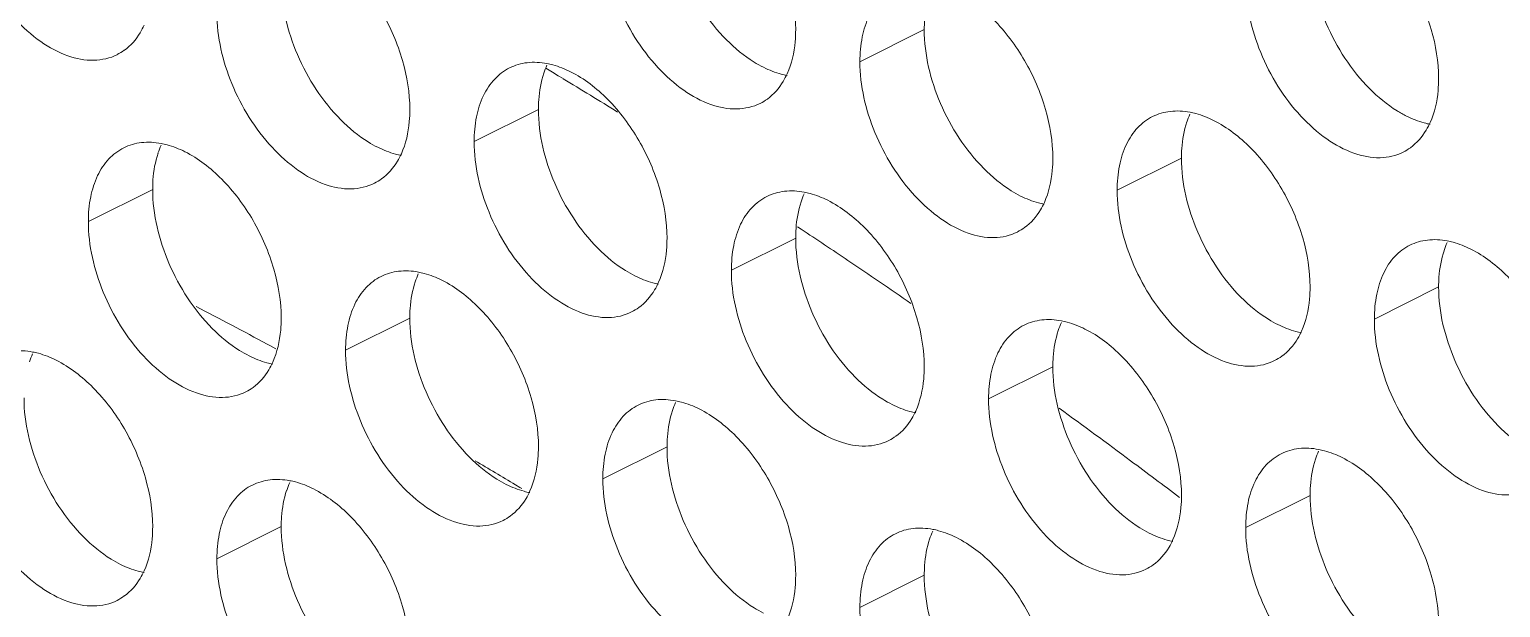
# Model space of a CAD drawing. Header units: millimetres. Extents: x 0 to 2524, y 0 to 1785.
# Drawn here: x 1869.12 to 1882.07, y 859.71 to 864.79 of the extents above; entities that cross this region are included whole.
import ezdxf

# ---------------------------------------------------------------- set-up
doc = ezdxf.new("R2010")
doc.units = ezdxf.units.MM
doc.header["$LTSCALE"] = 0.1
doc.layers.add('标注', color=251, linetype='Continuous', lineweight=9)

msp = doc.modelspace()

# ---------------------------------------------------------------- linework, layer by layer
at = {"layer": '标注'}
for p, q in [((1876.996, 864.793), (1876.43, 864.51)), ((1873.725, 864.417), (1873.666, 864.453)), ((1873.776, 864.387), (1873.725, 864.417)), ((1873.818, 864.362), (1873.776, 864.387)), ((1873.602, 864.09), (1873.036, 863.807)), ((1879.259, 863.661), (1878.693, 863.379)), ((1870.208, 863.387), (1869.642, 863.104)), ((1875.913, 863.037), (1875.882, 863.058)), ((1875.865, 862.958), (1875.299, 862.676)), ((1881.521, 862.53), (1880.956, 862.247)), ((1872.47, 862.255), (1871.905, 861.973)), ((1871.216, 862.026), (1871.239, 862.014)), ((1871.239, 862.014), (1871.291, 861.986)), ((1878.127, 861.827), (1877.562, 861.544)), ((1874.733, 861.124), (1874.168, 860.841)), ((1873.4, 860.789), (1873.438, 860.766)), ((1873.438, 860.766), (1873.455, 860.756)), ((1880.39, 860.696), (1879.824, 860.413)), ((1871.339, 860.421), (1870.773, 860.138)), ((1876.996, 859.993), (1876.43, 859.71))]:
    msp.add_line(p, q, dxfattribs=at)
for centre, radius, start, end in [((1869.693, 864.978), 0.453, 296.5256, 305.9034), ((1874.346, 864.179), 0.734, 155.8796, 161.7803), ((1843.699, 814.439), 58.304, 58.34336, 58.89647), ((1875.35, 864.549), 0.453, 296.5256, 305.9034), ((1880.003, 863.75), 0.734, 155.8796, 161.7803), ((1870.952, 863.476), 0.734, 155.8796, 161.7803), ((1881.007, 864.121), 0.453, 296.5256, 305.9034), ((1871.956, 863.846), 0.453, 296.5256, 305.9034), ((1876.609, 863.047), 0.734, 155.8796, 161.7803), ((1841.686, 811.287), 62.045, 56.06266, 56.51927), ((1877.613, 863.418), 0.453, 296.5256, 305.9034), ((1882.266, 862.619), 0.734, 155.8796, 161.7803), ((1841.189, 810.549), 62.934, 55.45133, 56.06228), ((1873.215, 862.344), 0.734, 155.8796, 161.7803), ((1848.008, 818.608), 49.232, 61.8743, 62.6988), ((1874.219, 862.715), 0.453, 296.5256, 305.9034), ((1878.872, 861.916), 0.734, 155.8796, 161.7803), ((1869.821, 861.641), 0.734, 155.8796, 161.7803), ((1879.876, 862.287), 0.453, 296.5256, 305.9034), ((1870.825, 862.012), 0.453, 296.5256, 305.9034), ((1875.478, 861.213), 0.734, 155.8796, 161.7803), ((1839.155, 807.674), 66.456, 53.36387, 54.03573), ((1876.482, 861.584), 0.453, 296.5256, 305.9034), ((1881.135, 860.785), 0.734, 155.8796, 161.7803), ((1846.034, 815.079), 53.276, 59.0918, 59.5359), ((1838.564, 806.878), 67.447, 52.9067, 53.36439), ((1872.084, 860.51), 0.734, 155.8796, 161.7803), ((1873.088, 860.881), 0.453, 296.5256, 305.9034), ((1877.74, 860.082), 0.734, 155.8796, 161.7803), ((1878.744, 860.452), 0.453, 296.5256, 305.9034), ((1869.693, 860.178), 0.453, 296.5256, 305.9034)]:
    msp.add_arc(centre, radius, start, end, dxfattribs=at)
for points, knots in [([(1875.016, 866.256), (1875.137, 866.196), (1875.367, 866.016), (1875.633, 865.657), (1875.815, 865.239), (1875.865, 864.938), (1875.865, 864.793)], [0, 0, 0, 0, 0.229676, 0.488215, 0.753207, 1, 1, 1, 1]), ([(1869.896, 864.572), (1869.833, 864.541), (1869.683, 864.507), (1869.445, 864.555), (1869.207, 864.685), (1868.899, 864.963), (1868.613, 865.426), (1868.511, 865.858), (1868.511, 866.07)], [0, 0, 0, 0, 0.090718, 0.191742, 0.308104, 0.439279, 0.725532, 1, 1, 1, 1]), ([(1875.257, 864.702), (1875.095, 864.865), (1874.844, 865.252), (1874.733, 865.703), (1874.733, 865.924)], [0, 0, 0, 0, 0.508684, 1, 1, 1, 1]), ([(1880.673, 865.828), (1880.794, 865.767), (1881.024, 865.587), (1881.29, 865.229), (1881.471, 864.81), (1881.521, 864.509), (1881.521, 864.364)], [0, 0, 0, 0, 0.229676, 0.488215, 0.753207, 1, 1, 1, 1]), ([(1875.553, 864.144), (1875.49, 864.113), (1875.34, 864.079), (1875.102, 864.126), (1874.864, 864.257), (1874.556, 864.535), (1874.27, 864.997), (1874.168, 865.43), (1874.168, 865.641)], [0, 0, 0, 0, 0.090718, 0.191742, 0.308104, 0.439279, 0.725532, 1, 1, 1, 1]), ([(1871.622, 865.553), (1871.743, 865.493), (1871.973, 865.313), (1872.239, 864.955), (1872.42, 864.536), (1872.47, 864.235), (1872.47, 864.09)], [0, 0, 0, 0, 0.229676, 0.488215, 0.753207, 1, 1, 1, 1]), ([(1880.914, 864.274), (1880.752, 864.436), (1880.501, 864.824), (1880.39, 865.274), (1880.39, 865.496)], [0, 0, 0, 0, 0.508684, 1, 1, 1, 1]), ([(1871.863, 863.999), (1871.701, 864.162), (1871.45, 864.549), (1871.339, 865), (1871.339, 865.221)], [0, 0, 0, 0, 0.508684, 1, 1, 1, 1]), ([(1881.21, 863.715), (1881.147, 863.684), (1880.997, 863.65), (1880.759, 863.698), (1880.521, 863.829), (1880.213, 864.106), (1879.927, 864.569), (1879.824, 865.001), (1879.824, 865.213)], [0, 0, 0, 0, 0.090718, 0.191742, 0.308104, 0.439279, 0.725532, 1, 1, 1, 1]), ([(1876.43, 864.51), (1876.43, 864.583), (1876.442, 864.722), (1876.501, 864.912), (1876.601, 865.064), (1876.693, 865.134), (1876.742, 865.159)], [0, 0, 0, 0, 0.289235, 0.54966, 0.782932, 1, 1, 1, 1]), ([(1876.996, 864.793), (1876.996, 864.821), (1877, 864.929), (1877.018, 865.036), (1877.043, 865.111)], [0, 0, 0, 0, 0.264225, 1, 1, 1, 1]), ([(1877.279, 865.125), (1877.399, 865.065), (1877.63, 864.884), (1877.896, 864.526), (1878.077, 864.107), (1878.127, 863.806), (1878.127, 863.661)], [0, 0, 0, 0, 0.229676, 0.488215, 0.753207, 1, 1, 1, 1]), ([(1870.133, 864.832), (1870.123, 864.809), (1870.08, 864.725), (1870.015, 864.651), (1869.959, 864.611)], [0, 0, 0, 0, 0.265525, 1, 1, 1, 1]), ([(1872.159, 863.441), (1872.096, 863.41), (1871.946, 863.376), (1871.708, 863.423), (1871.47, 863.554), (1871.162, 863.832), (1870.876, 864.294), (1870.773, 864.727), (1870.773, 864.938)], [0, 0, 0, 0, 0.090718, 0.191742, 0.308104, 0.439279, 0.725532, 1, 1, 1, 1]), ([(1875.582, 864.461), (1875.553, 864.475), (1875.435, 864.541), (1875.33, 864.629), (1875.257, 864.702)], [0, 0, 0, 0, 0.235002, 1, 1, 1, 1]), ([(1875.865, 864.793), (1875.865, 864.757), (1875.859, 864.625), (1875.83, 864.492), (1875.79, 864.404)], [0, 0, 0, 0, 0.268874, 1, 1, 1, 1]), ([(1877.52, 863.571), (1877.358, 863.733), (1877.107, 864.121), (1876.996, 864.571), (1876.996, 864.793)], [0, 0, 0, 0, 0.508684, 1, 1, 1, 1]), ([(1873.036, 863.807), (1873.036, 863.88), (1873.048, 864.019), (1873.107, 864.209), (1873.207, 864.361), (1873.299, 864.432), (1873.348, 864.456)], [0, 0, 0, 0, 0.289235, 0.54966, 0.782932, 1, 1, 1, 1]), ([(1873.348, 864.456), (1873.396, 864.48), (1873.506, 864.512), (1873.62, 864.505), (1873.677, 864.494)], [0, 0, 0, 0, 0.482538, 1, 1, 1, 1]), ([(1873.677, 864.494), (1873.694, 864.491), (1873.766, 864.474), (1873.835, 864.447), (1873.885, 864.422)], [0, 0, 0, 0, 0.238696, 1, 1, 1, 1]), ([(1875.789, 864.388), (1875.772, 864.392), (1875.701, 864.408), (1875.632, 864.436), (1875.582, 864.461)], [0, 0, 0, 0, 0.238696, 1, 1, 1, 1]), ([(1877.815, 863.012), (1877.753, 862.981), (1877.603, 862.947), (1877.365, 862.995), (1877.127, 863.126), (1876.819, 863.403), (1876.533, 863.866), (1876.43, 864.298), (1876.43, 864.51)], [0, 0, 0, 0, 0.090718, 0.191742, 0.308104, 0.439279, 0.725532, 1, 1, 1, 1]), ([(1873.602, 864.09), (1873.602, 864.118), (1873.606, 864.226), (1873.624, 864.333), (1873.649, 864.408)], [0, 0, 0, 0, 0.264225, 1, 1, 1, 1]), ([(1873.885, 864.422), (1874.005, 864.362), (1874.236, 864.181), (1874.502, 863.823), (1874.683, 863.404), (1874.733, 863.103), (1874.733, 862.958)], [0, 0, 0, 0, 0.229676, 0.488215, 0.753207, 1, 1, 1, 1]), ([(1875.79, 864.404), (1875.78, 864.381), (1875.736, 864.297), (1875.672, 864.223), (1875.616, 864.182)], [0, 0, 0, 0, 0.265525, 1, 1, 1, 1]), ([(1881.521, 864.364), (1881.521, 864.329), (1881.516, 864.196), (1881.487, 864.064), (1881.447, 863.975)], [0, 0, 0, 0, 0.268874, 1, 1, 1, 1]), ([(1881.239, 864.032), (1881.21, 864.046), (1881.092, 864.113), (1880.987, 864.2), (1880.914, 864.274)], [0, 0, 0, 0, 0.235002, 1, 1, 1, 1]), ([(1872.47, 864.09), (1872.47, 864.054), (1872.465, 863.922), (1872.436, 863.789), (1872.396, 863.701)], [0, 0, 0, 0, 0.268874, 1, 1, 1, 1]), ([(1874.126, 862.868), (1873.964, 863.031), (1873.713, 863.418), (1873.602, 863.868), (1873.602, 864.09)], [0, 0, 0, 0, 0.508684, 1, 1, 1, 1]), ([(1879.005, 864.028), (1879.053, 864.052), (1879.163, 864.083), (1879.277, 864.077), (1879.334, 864.066)], [0, 0, 0, 0, 0.482538, 1, 1, 1, 1]), ([(1879.334, 864.066), (1879.351, 864.062), (1879.423, 864.046), (1879.492, 864.018), (1879.542, 863.993)], [0, 0, 0, 0, 0.238696, 1, 1, 1, 1]), ([(1872.188, 863.758), (1872.159, 863.772), (1872.041, 863.838), (1871.936, 863.926), (1871.863, 863.999)], [0, 0, 0, 0, 0.235002, 1, 1, 1, 1]), ([(1878.693, 863.379), (1878.693, 863.451), (1878.705, 863.59), (1878.764, 863.78), (1878.863, 863.933), (1878.956, 864.003), (1879.005, 864.028)], [0, 0, 0, 0, 0.289235, 0.54966, 0.782932, 1, 1, 1, 1]), ([(1879.259, 863.661), (1879.259, 863.69), (1879.262, 863.797), (1879.281, 863.905), (1879.306, 863.98)], [0, 0, 0, 0, 0.264225, 1, 1, 1, 1]), ([(1879.542, 863.993), (1879.662, 863.933), (1879.893, 863.753), (1880.159, 863.395), (1880.34, 862.976), (1880.39, 862.675), (1880.39, 862.53)], [0, 0, 0, 0, 0.229676, 0.488215, 0.753207, 1, 1, 1, 1]), ([(1881.446, 863.96), (1881.429, 863.963), (1881.357, 863.98), (1881.289, 864.007), (1881.239, 864.032)], [0, 0, 0, 0, 0.238696, 1, 1, 1, 1]), ([(1881.447, 863.975), (1881.437, 863.953), (1881.393, 863.869), (1881.329, 863.794), (1881.273, 863.754)], [0, 0, 0, 0, 0.265525, 1, 1, 1, 1]), ([(1869.954, 863.753), (1870.002, 863.777), (1870.112, 863.809), (1870.226, 863.802), (1870.283, 863.791)], [0, 0, 0, 0, 0.482538, 1, 1, 1, 1]), ([(1870.283, 863.791), (1870.3, 863.788), (1870.372, 863.771), (1870.441, 863.744), (1870.491, 863.719)], [0, 0, 0, 0, 0.238696, 1, 1, 1, 1]), ([(1874.421, 862.309), (1874.359, 862.278), (1874.209, 862.244), (1873.971, 862.292), (1873.733, 862.423), (1873.425, 862.7), (1873.139, 863.163), (1873.036, 863.595), (1873.036, 863.807)], [0, 0, 0, 0, 0.090718, 0.191742, 0.308104, 0.439279, 0.725532, 1, 1, 1, 1]), ([(1869.642, 863.104), (1869.642, 863.177), (1869.654, 863.316), (1869.713, 863.506), (1869.812, 863.658), (1869.905, 863.729), (1869.954, 863.753)], [0, 0, 0, 0, 0.289235, 0.54966, 0.782932, 1, 1, 1, 1]), ([(1870.208, 863.387), (1870.208, 863.415), (1870.211, 863.523), (1870.23, 863.63), (1870.255, 863.705)], [0, 0, 0, 0, 0.264225, 1, 1, 1, 1]), ([(1870.491, 863.719), (1870.611, 863.659), (1870.842, 863.478), (1871.108, 863.12), (1871.289, 862.701), (1871.339, 862.4), (1871.339, 862.255)], [0, 0, 0, 0, 0.229676, 0.488215, 0.753207, 1, 1, 1, 1]), ([(1872.395, 863.685), (1872.378, 863.689), (1872.307, 863.705), (1872.238, 863.733), (1872.188, 863.758)], [0, 0, 0, 0, 0.238696, 1, 1, 1, 1]), ([(1872.396, 863.701), (1872.386, 863.678), (1872.342, 863.594), (1872.278, 863.52), (1872.222, 863.479)], [0, 0, 0, 0, 0.265525, 1, 1, 1, 1]), ([(1878.127, 863.661), (1878.127, 863.626), (1878.122, 863.493), (1878.092, 863.361), (1878.053, 863.272)], [0, 0, 0, 0, 0.268874, 1, 1, 1, 1]), ([(1879.782, 862.439), (1879.621, 862.602), (1879.37, 862.989), (1879.259, 863.44), (1879.259, 863.661)], [0, 0, 0, 0, 0.508684, 1, 1, 1, 1]), ([(1877.844, 863.329), (1877.816, 863.343), (1877.698, 863.41), (1877.593, 863.497), (1877.52, 863.571)], [0, 0, 0, 0, 0.235002, 1, 1, 1, 1]), ([(1870.732, 862.165), (1870.57, 862.328), (1870.319, 862.715), (1870.208, 863.165), (1870.208, 863.387)], [0, 0, 0, 0, 0.508684, 1, 1, 1, 1]), ([(1875.299, 862.676), (1875.299, 862.748), (1875.311, 862.887), (1875.37, 863.078), (1875.469, 863.23), (1875.562, 863.3), (1875.611, 863.325)], [0, 0, 0, 0, 0.289235, 0.54966, 0.782932, 1, 1, 1, 1]), ([(1875.611, 863.325), (1875.659, 863.349), (1875.769, 863.38), (1875.883, 863.374), (1875.94, 863.363)], [0, 0, 0, 0, 0.482538, 1, 1, 1, 1]), ([(1875.865, 862.958), (1875.865, 862.987), (1875.868, 863.094), (1875.887, 863.202), (1875.912, 863.277)], [0, 0, 0, 0, 0.264225, 1, 1, 1, 1]), ([(1875.94, 863.363), (1875.957, 863.359), (1876.029, 863.343), (1876.097, 863.316), (1876.147, 863.291)], [0, 0, 0, 0, 0.238696, 1, 1, 1, 1]), ([(1876.147, 863.291), (1876.268, 863.23), (1876.499, 863.05), (1876.765, 862.692), (1876.946, 862.273), (1876.996, 861.972), (1876.996, 861.827)], [0, 0, 0, 0, 0.229676, 0.488215, 0.753207, 1, 1, 1, 1]), ([(1878.052, 863.257), (1878.035, 863.26), (1877.963, 863.277), (1877.894, 863.304), (1877.844, 863.329)], [0, 0, 0, 0, 0.238696, 1, 1, 1, 1]), ([(1878.053, 863.272), (1878.042, 863.25), (1877.999, 863.166), (1877.935, 863.091), (1877.879, 863.051)], [0, 0, 0, 0, 0.265525, 1, 1, 1, 1]), ([(1880.078, 861.881), (1880.016, 861.85), (1879.866, 861.816), (1879.628, 861.864), (1879.389, 861.994), (1879.082, 862.272), (1878.796, 862.734), (1878.693, 863.167), (1878.693, 863.379)], [0, 0, 0, 0, 0.090718, 0.191742, 0.308104, 0.439279, 0.725532, 1, 1, 1, 1]), ([(1871.027, 861.606), (1870.965, 861.575), (1870.815, 861.541), (1870.577, 861.589), (1870.338, 861.72), (1870.031, 861.997), (1869.745, 862.46), (1869.642, 862.892), (1869.642, 863.104)], [0, 0, 0, 0, 0.090718, 0.191742, 0.308104, 0.439279, 0.725532, 1, 1, 1, 1]), ([(1874.733, 862.958), (1874.733, 862.923), (1874.728, 862.791), (1874.698, 862.658), (1874.659, 862.57)], [0, 0, 0, 0, 0.268874, 1, 1, 1, 1]), ([(1876.388, 861.736), (1876.227, 861.899), (1875.976, 862.286), (1875.865, 862.737), (1875.865, 862.958)], [0, 0, 0, 0, 0.508684, 1, 1, 1, 1]), ([(1880.956, 862.247), (1880.956, 862.32), (1880.968, 862.459), (1881.027, 862.649), (1881.126, 862.801), (1881.219, 862.872), (1881.268, 862.896)], [0, 0, 0, 0, 0.289235, 0.54966, 0.782932, 1, 1, 1, 1]), ([(1881.268, 862.896), (1881.316, 862.92), (1881.426, 862.952), (1881.54, 862.945), (1881.597, 862.934)], [0, 0, 0, 0, 0.482538, 1, 1, 1, 1]), ([(1881.597, 862.934), (1881.614, 862.931), (1881.685, 862.914), (1881.754, 862.887), (1881.804, 862.862)], [0, 0, 0, 0, 0.238696, 1, 1, 1, 1]), ([(1874.45, 862.626), (1874.422, 862.641), (1874.304, 862.707), (1874.199, 862.794), (1874.126, 862.868)], [0, 0, 0, 0, 0.235002, 1, 1, 1, 1]), ([(1881.521, 862.53), (1881.521, 862.558), (1881.525, 862.666), (1881.544, 862.773), (1881.569, 862.848)], [0, 0, 0, 0, 0.264225, 1, 1, 1, 1]), ([(1881.804, 862.862), (1881.925, 862.802), (1882.155, 862.621), (1882.422, 862.263), (1882.603, 861.845), (1882.653, 861.544), (1882.653, 861.399)], [0, 0, 0, 0, 0.229676, 0.488215, 0.753207, 1, 1, 1, 1]), ([(1871.905, 861.973), (1871.905, 862.045), (1871.917, 862.184), (1871.976, 862.375), (1872.075, 862.527), (1872.168, 862.597), (1872.217, 862.622)], [0, 0, 0, 0, 0.289235, 0.54966, 0.782932, 1, 1, 1, 1]), ([(1872.217, 862.622), (1872.265, 862.646), (1872.375, 862.677), (1872.489, 862.671), (1872.546, 862.66)], [0, 0, 0, 0, 0.482538, 1, 1, 1, 1]), ([(1872.546, 862.66), (1872.563, 862.656), (1872.634, 862.64), (1872.703, 862.613), (1872.753, 862.588)], [0, 0, 0, 0, 0.238696, 1, 1, 1, 1]), ([(1874.658, 862.554), (1874.641, 862.557), (1874.569, 862.574), (1874.5, 862.601), (1874.45, 862.626)], [0, 0, 0, 0, 0.238696, 1, 1, 1, 1]), ([(1876.684, 861.178), (1876.621, 861.147), (1876.472, 861.113), (1876.234, 861.161), (1875.995, 861.291), (1875.688, 861.569), (1875.401, 862.032), (1875.299, 862.464), (1875.299, 862.676)], [0, 0, 0, 0, 0.090718, 0.191742, 0.308104, 0.439279, 0.725532, 1, 1, 1, 1]), ([(1872.47, 862.255), (1872.47, 862.284), (1872.474, 862.391), (1872.493, 862.499), (1872.518, 862.574)], [0, 0, 0, 0, 0.264225, 1, 1, 1, 1]), ([(1872.753, 862.588), (1872.874, 862.527), (1873.104, 862.347), (1873.371, 861.989), (1873.552, 861.57), (1873.602, 861.269), (1873.602, 861.124)], [0, 0, 0, 0, 0.229676, 0.488215, 0.753207, 1, 1, 1, 1]), ([(1874.659, 862.57), (1874.648, 862.547), (1874.605, 862.463), (1874.541, 862.389), (1874.485, 862.348)], [0, 0, 0, 0, 0.265525, 1, 1, 1, 1]), ([(1880.39, 862.53), (1880.39, 862.494), (1880.384, 862.362), (1880.355, 862.229), (1880.315, 862.141)], [0, 0, 0, 0, 0.268874, 1, 1, 1, 1]), ([(1882.045, 861.308), (1881.884, 861.471), (1881.633, 861.858), (1881.521, 862.308), (1881.521, 862.53)], [0, 0, 0, 0, 0.508684, 1, 1, 1, 1]), ([(1880.107, 862.198), (1880.079, 862.212), (1879.961, 862.279), (1879.855, 862.366), (1879.782, 862.439)], [0, 0, 0, 0, 0.235002, 1, 1, 1, 1]), ([(1871.339, 862.255), (1871.339, 862.22), (1871.333, 862.088), (1871.304, 861.955), (1871.264, 861.867)], [0, 0, 0, 0, 0.268874, 1, 1, 1, 1]), ([(1872.994, 861.033), (1872.833, 861.196), (1872.582, 861.583), (1872.47, 862.034), (1872.47, 862.255)], [0, 0, 0, 0, 0.508684, 1, 1, 1, 1]), ([(1877.874, 862.193), (1877.922, 862.217), (1878.032, 862.249), (1878.146, 862.242), (1878.202, 862.231)], [0, 0, 0, 0, 0.482538, 1, 1, 1, 1]), ([(1878.202, 862.231), (1878.22, 862.228), (1878.291, 862.211), (1878.36, 862.184), (1878.41, 862.159)], [0, 0, 0, 0, 0.238696, 1, 1, 1, 1]), ([(1882.341, 860.75), (1882.278, 860.718), (1882.128, 860.684), (1881.891, 860.732), (1881.652, 860.863), (1881.344, 861.14), (1881.058, 861.603), (1880.956, 862.035), (1880.956, 862.247)], [0, 0, 0, 0, 0.090718, 0.191742, 0.308104, 0.439279, 0.725532, 1, 1, 1, 1]), ([(1871.056, 861.923), (1871.028, 861.938), (1870.91, 862.004), (1870.804, 862.091), (1870.732, 862.165)], [0, 0, 0, 0, 0.235002, 1, 1, 1, 1]), ([(1877.562, 861.544), (1877.562, 861.617), (1877.574, 861.756), (1877.633, 861.946), (1877.732, 862.098), (1877.825, 862.169), (1877.874, 862.193)], [0, 0, 0, 0, 0.289235, 0.54966, 0.782932, 1, 1, 1, 1]), ([(1878.127, 861.827), (1878.127, 861.855), (1878.131, 861.963), (1878.15, 862.07), (1878.175, 862.145)], [0, 0, 0, 0, 0.264225, 1, 1, 1, 1]), ([(1878.41, 862.159), (1878.531, 862.099), (1878.761, 861.918), (1879.028, 861.56), (1879.209, 861.142), (1879.259, 860.841), (1879.259, 860.696)], [0, 0, 0, 0, 0.229676, 0.488215, 0.753207, 1, 1, 1, 1]), ([(1880.315, 862.126), (1880.298, 862.129), (1880.226, 862.146), (1880.157, 862.173), (1880.107, 862.198)], [0, 0, 0, 0, 0.238696, 1, 1, 1, 1]), ([(1880.315, 862.141), (1880.305, 862.118), (1880.262, 862.034), (1880.198, 861.96), (1880.142, 861.919)], [0, 0, 0, 0, 0.265525, 1, 1, 1, 1]), ([(1868.823, 861.919), (1868.871, 861.943), (1868.981, 861.975), (1869.095, 861.968), (1869.151, 861.957)], [0, 0, 0, 0, 0.482538, 1, 1, 1, 1]), ([(1873.29, 860.475), (1873.227, 860.444), (1873.077, 860.41), (1872.84, 860.458), (1872.601, 860.588), (1872.293, 860.866), (1872.007, 861.329), (1871.905, 861.761), (1871.905, 861.973)], [0, 0, 0, 0, 0.090718, 0.191742, 0.308104, 0.439279, 0.725532, 1, 1, 1, 1]), ([(1869.151, 861.957), (1869.169, 861.954), (1869.24, 861.937), (1869.309, 861.91), (1869.359, 861.885)], [0, 0, 0, 0, 0.238696, 1, 1, 1, 1]), ([(1869.359, 861.885), (1869.48, 861.824), (1869.71, 861.644), (1869.977, 861.286), (1870.158, 860.867), (1870.208, 860.566), (1870.208, 860.421)], [0, 0, 0, 0, 0.229676, 0.488215, 0.753207, 1, 1, 1, 1]), ([(1871.264, 861.851), (1871.247, 861.854), (1871.175, 861.871), (1871.106, 861.898), (1871.056, 861.923)], [0, 0, 0, 0, 0.238696, 1, 1, 1, 1]), ([(1871.264, 861.867), (1871.254, 861.844), (1871.211, 861.76), (1871.147, 861.686), (1871.091, 861.645)], [0, 0, 0, 0, 0.265525, 1, 1, 1, 1]), ([(1876.713, 861.495), (1876.685, 861.509), (1876.567, 861.576), (1876.461, 861.663), (1876.388, 861.736)], [0, 0, 0, 0, 0.235002, 1, 1, 1, 1]), ([(1876.996, 861.827), (1876.996, 861.791), (1876.99, 861.659), (1876.961, 861.527), (1876.921, 861.438)], [0, 0, 0, 0, 0.268874, 1, 1, 1, 1]), ([(1878.651, 860.605), (1878.49, 860.768), (1878.239, 861.155), (1878.127, 861.606), (1878.127, 861.827)], [0, 0, 0, 0, 0.508684, 1, 1, 1, 1]), ([(1869.6, 860.33), (1869.439, 860.493), (1869.188, 860.88), (1869.076, 861.331), (1869.076, 861.553)], [0, 0, 0, 0, 0.508684, 1, 1, 1, 1]), ([(1874.168, 860.841), (1874.168, 860.914), (1874.18, 861.053), (1874.239, 861.243), (1874.338, 861.395), (1874.43, 861.466), (1874.479, 861.49)], [0, 0, 0, 0, 0.289235, 0.54966, 0.782932, 1, 1, 1, 1]), ([(1874.479, 861.49), (1874.528, 861.514), (1874.638, 861.546), (1874.751, 861.539), (1874.808, 861.528)], [0, 0, 0, 0, 0.482538, 1, 1, 1, 1]), ([(1874.808, 861.528), (1874.826, 861.525), (1874.897, 861.508), (1874.966, 861.481), (1875.016, 861.456)], [0, 0, 0, 0, 0.238696, 1, 1, 1, 1]), ([(1875.016, 861.456), (1875.137, 861.396), (1875.367, 861.216), (1875.633, 860.857), (1875.815, 860.439), (1875.865, 860.138), (1875.865, 859.993)], [0, 0, 0, 0, 0.229676, 0.488215, 0.753207, 1, 1, 1, 1]), ([(1876.921, 861.423), (1876.904, 861.426), (1876.832, 861.443), (1876.763, 861.47), (1876.713, 861.495)], [0, 0, 0, 0, 0.238696, 1, 1, 1, 1]), ([(1878.947, 860.047), (1878.884, 860.015), (1878.734, 859.981), (1878.496, 860.029), (1878.258, 860.16), (1877.95, 860.437), (1877.664, 860.9), (1877.562, 861.333), (1877.562, 861.544)], [0, 0, 0, 0, 0.090718, 0.191742, 0.308104, 0.439279, 0.725532, 1, 1, 1, 1]), ([(1874.733, 861.124), (1874.733, 861.153), (1874.737, 861.26), (1874.756, 861.367), (1874.781, 861.443)], [0, 0, 0, 0, 0.264225, 1, 1, 1, 1]), ([(1876.921, 861.438), (1876.911, 861.415), (1876.868, 861.331), (1876.804, 861.257), (1876.747, 861.216)], [0, 0, 0, 0, 0.265525, 1, 1, 1, 1]), ([(1869.896, 859.772), (1869.833, 859.741), (1869.683, 859.707), (1869.445, 859.755), (1869.207, 859.885), (1868.899, 860.163), (1868.613, 860.626), (1868.511, 861.058), (1868.511, 861.27)], [0, 0, 0, 0, 0.090718, 0.191742, 0.308104, 0.439279, 0.725532, 1, 1, 1, 1]), ([(1882.37, 861.066), (1882.342, 861.081), (1882.224, 861.147), (1882.118, 861.235), (1882.045, 861.308)], [0, 0, 0, 0, 0.235002, 1, 1, 1, 1]), ([(1873.602, 861.124), (1873.602, 861.088), (1873.596, 860.956), (1873.567, 860.824), (1873.527, 860.735)], [0, 0, 0, 0, 0.268874, 1, 1, 1, 1]), ([(1875.257, 859.902), (1875.095, 860.065), (1874.844, 860.452), (1874.733, 860.903), (1874.733, 861.124)], [0, 0, 0, 0, 0.508684, 1, 1, 1, 1]), ([(1880.136, 861.062), (1880.185, 861.086), (1880.295, 861.118), (1880.408, 861.111), (1880.465, 861.1)], [0, 0, 0, 0, 0.482538, 1, 1, 1, 1]), ([(1880.465, 861.1), (1880.482, 861.097), (1880.554, 861.08), (1880.623, 861.053), (1880.673, 861.028)], [0, 0, 0, 0, 0.238696, 1, 1, 1, 1]), ([(1873.319, 860.792), (1873.291, 860.806), (1873.173, 860.873), (1873.067, 860.96), (1872.994, 861.033)], [0, 0, 0, 0, 0.235002, 1, 1, 1, 1]), ([(1879.824, 860.413), (1879.824, 860.486), (1879.836, 860.625), (1879.895, 860.815), (1879.995, 860.967), (1880.087, 861.037), (1880.136, 861.062)], [0, 0, 0, 0, 0.289235, 0.54966, 0.782932, 1, 1, 1, 1]), ([(1880.39, 860.696), (1880.39, 860.724), (1880.394, 860.832), (1880.413, 860.939), (1880.437, 861.014)], [0, 0, 0, 0, 0.264225, 1, 1, 1, 1]), ([(1880.673, 861.028), (1880.794, 860.967), (1881.024, 860.787), (1881.29, 860.429), (1881.471, 860.01), (1881.521, 859.709), (1881.521, 859.564)], [0, 0, 0, 0, 0.229676, 0.488215, 0.753207, 1, 1, 1, 1]), ([(1871.085, 860.787), (1871.134, 860.811), (1871.244, 860.843), (1871.357, 860.836), (1871.414, 860.825)], [0, 0, 0, 0, 0.482538, 1, 1, 1, 1]), ([(1871.414, 860.825), (1871.431, 860.822), (1871.503, 860.806), (1871.572, 860.778), (1871.622, 860.753)], [0, 0, 0, 0, 0.238696, 1, 1, 1, 1]), ([(1875.553, 859.344), (1875.49, 859.313), (1875.34, 859.279), (1875.102, 859.326), (1874.864, 859.457), (1874.556, 859.735), (1874.27, 860.197), (1874.168, 860.63), (1874.168, 860.841)], [0, 0, 0, 0, 0.090718, 0.191742, 0.308104, 0.439279, 0.725532, 1, 1, 1, 1]), ([(1870.773, 860.138), (1870.773, 860.211), (1870.785, 860.35), (1870.844, 860.54), (1870.944, 860.692), (1871.036, 860.763), (1871.085, 860.787)], [0, 0, 0, 0, 0.289235, 0.54966, 0.782932, 1, 1, 1, 1]), ([(1871.339, 860.421), (1871.339, 860.45), (1871.343, 860.557), (1871.362, 860.664), (1871.386, 860.74)], [0, 0, 0, 0, 0.264225, 1, 1, 1, 1]), ([(1871.622, 860.753), (1871.743, 860.693), (1871.973, 860.513), (1872.239, 860.155), (1872.42, 859.736), (1872.47, 859.435), (1872.47, 859.29)], [0, 0, 0, 0, 0.229676, 0.488215, 0.753207, 1, 1, 1, 1]), ([(1873.527, 860.72), (1873.509, 860.723), (1873.438, 860.74), (1873.369, 860.767), (1873.319, 860.792)], [0, 0, 0, 0, 0.238696, 1, 1, 1, 1]), ([(1873.527, 860.735), (1873.517, 860.712), (1873.474, 860.628), (1873.41, 860.554), (1873.353, 860.514)], [0, 0, 0, 0, 0.265525, 1, 1, 1, 1]), ([(1879.259, 860.696), (1879.259, 860.66), (1879.253, 860.528), (1879.224, 860.395), (1879.184, 860.307)], [0, 0, 0, 0, 0.268874, 1, 1, 1, 1]), ([(1880.914, 859.474), (1880.752, 859.636), (1880.501, 860.024), (1880.39, 860.474), (1880.39, 860.696)], [0, 0, 0, 0, 0.508684, 1, 1, 1, 1]), ([(1878.976, 860.364), (1878.947, 860.378), (1878.83, 860.444), (1878.724, 860.532), (1878.651, 860.605)], [0, 0, 0, 0, 0.235002, 1, 1, 1, 1]), ([(1870.208, 860.421), (1870.208, 860.386), (1870.202, 860.253), (1870.173, 860.121), (1870.133, 860.032)], [0, 0, 0, 0, 0.268874, 1, 1, 1, 1]), ([(1871.863, 859.199), (1871.701, 859.362), (1871.45, 859.749), (1871.339, 860.2), (1871.339, 860.421)], [0, 0, 0, 0, 0.508684, 1, 1, 1, 1]), ([(1869.925, 860.089), (1869.896, 860.103), (1869.779, 860.17), (1869.673, 860.257), (1869.6, 860.33)], [0, 0, 0, 0, 0.235002, 1, 1, 1, 1]), ([(1876.43, 859.71), (1876.43, 859.783), (1876.442, 859.922), (1876.501, 860.112), (1876.601, 860.264), (1876.693, 860.334), (1876.742, 860.359)], [0, 0, 0, 0, 0.289235, 0.54966, 0.782932, 1, 1, 1, 1]), ([(1876.742, 860.359), (1876.79, 860.383), (1876.901, 860.415), (1877.014, 860.408), (1877.071, 860.397)], [0, 0, 0, 0, 0.482538, 1, 1, 1, 1]), ([(1876.996, 859.993), (1876.996, 860.021), (1877, 860.129), (1877.018, 860.236), (1877.043, 860.311)], [0, 0, 0, 0, 0.264225, 1, 1, 1, 1]), ([(1877.071, 860.397), (1877.088, 860.394), (1877.16, 860.377), (1877.229, 860.35), (1877.279, 860.325)], [0, 0, 0, 0, 0.238696, 1, 1, 1, 1]), ([(1877.279, 860.325), (1877.399, 860.265), (1877.63, 860.084), (1877.896, 859.726), (1878.077, 859.307), (1878.127, 859.006), (1878.127, 858.861)], [0, 0, 0, 0, 0.229676, 0.488215, 0.753207, 1, 1, 1, 1]), ([(1879.184, 860.291), (1879.166, 860.295), (1879.095, 860.311), (1879.026, 860.339), (1878.976, 860.364)], [0, 0, 0, 0, 0.238696, 1, 1, 1, 1]), ([(1879.184, 860.307), (1879.174, 860.284), (1879.131, 860.2), (1879.066, 860.126), (1879.01, 860.085)], [0, 0, 0, 0, 0.265525, 1, 1, 1, 1]), ([(1881.21, 858.915), (1881.147, 858.884), (1880.997, 858.85), (1880.759, 858.898), (1880.521, 859.029), (1880.213, 859.306), (1879.927, 859.769), (1879.824, 860.201), (1879.824, 860.413)], [0, 0, 0, 0, 0.090718, 0.191742, 0.308104, 0.439279, 0.725532, 1, 1, 1, 1]), ([(1870.133, 860.017), (1870.115, 860.02), (1870.044, 860.037), (1869.975, 860.064), (1869.925, 860.089)], [0, 0, 0, 0, 0.238696, 1, 1, 1, 1]), ([(1870.133, 860.032), (1870.123, 860.009), (1870.08, 859.925), (1870.015, 859.851), (1869.959, 859.811)], [0, 0, 0, 0, 0.265525, 1, 1, 1, 1]), ([(1872.159, 858.641), (1872.096, 858.61), (1871.946, 858.576), (1871.708, 858.623), (1871.47, 858.754), (1871.162, 859.032), (1870.876, 859.494), (1870.773, 859.927), (1870.773, 860.138)], [0, 0, 0, 0, 0.090718, 0.191742, 0.308104, 0.439279, 0.725532, 1, 1, 1, 1]), ([(1875.582, 859.661), (1875.553, 859.675), (1875.435, 859.741), (1875.33, 859.829), (1875.257, 859.902)], [0, 0, 0, 0, 0.235002, 1, 1, 1, 1]), ([(1875.865, 859.993), (1875.865, 859.957), (1875.859, 859.825), (1875.83, 859.692), (1875.79, 859.604)], [0, 0, 0, 0, 0.268874, 1, 1, 1, 1]), ([(1877.52, 858.771), (1877.358, 858.933), (1877.107, 859.321), (1876.996, 859.771), (1876.996, 859.993)], [0, 0, 0, 0, 0.508684, 1, 1, 1, 1]), ([(1877.815, 858.212), (1877.753, 858.181), (1877.603, 858.147), (1877.365, 858.195), (1877.127, 858.326), (1876.819, 858.603), (1876.533, 859.066), (1876.43, 859.498), (1876.43, 859.71)], [0, 0, 0, 0, 0.090718, 0.191742, 0.308104, 0.439279, 0.725532, 1, 1, 1, 1])]:
    msp.add_open_spline(points, degree=3, knots=knots, dxfattribs=at)

doc.saveas('drawing.dxf')
